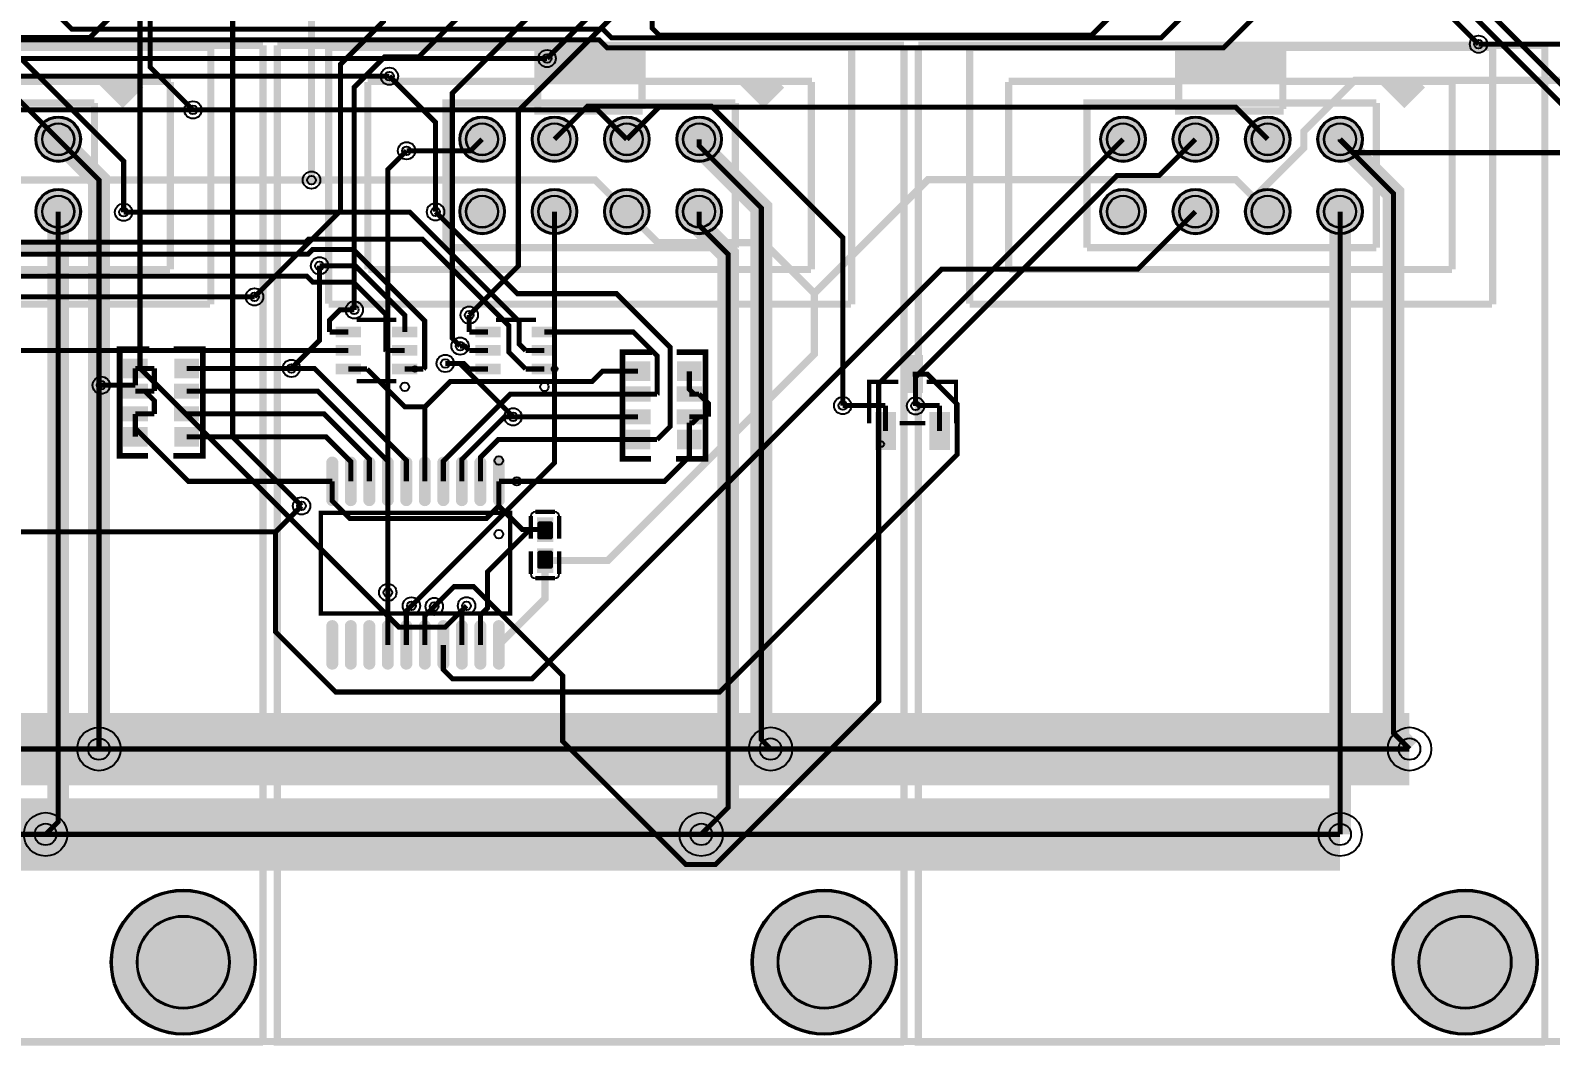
# Model space of a CAD drawing. Header units: millimetres. Extents: x 0 to 210, y -1 to 136.
# Drawn here: x 81.3 to 134.7, y -0.5 to 35.1 of the extents above; entities that cross this region are included whole.
import ezdxf

# ---------------------------------------------------------------- set-up
doc = ezdxf.new("R2010")
doc.units = ezdxf.units.MM
for name, color, linetype, true_color in [('BoardOutLine', 7, 'Continuous', 0xff00ff), ('BottomLayer', 7, 'Continuous', 0x0000ff), ('BottomSolderMaskLayer', 7, 'Continuous', 0xaa00ff), ('Document', 7, 'Continuous', 0xffffff), ('Hole', 7, 'Continuous', 0x222222), ('Multi-Layer', 7, 'Continuous', 0xc0c0c0), ('TopLayer', 7, 'Continuous', 0xff0000), ('TopPasteMaskLayer', 7, 'Continuous', 0x808080), ('TopSilkLayer', 7, 'Continuous', 0xffcc00), ('TopSolderMaskLayer', 7, 'Continuous', 0x800080)]:
    doc.layers.add(name, color=color, linetype=linetype, true_color=true_color)

msp = doc.modelspace()

# ---------------------------------------------------------------- hatches: boundary and pattern name
at = {"layer": 'BottomSolderMaskLayer'}
for points in [[(81.534, 31.307, 1), (83.109, 31.307, 1)], [(96.418, 31.307, 1), (97.993, 31.307, 1)], [(98.958, 31.307, 1), (100.533, 31.307, 1)], [(101.498, 31.307, 1), (103.073, 31.307, 1)], [(104.038, 31.307, 1), (105.613, 31.307, 1)], [(118.923, 31.307, 1), (120.497, 31.307, 1)], [(121.463, 31.307, 1), (123.037, 31.307, 1)], [(124.003, 31.307, 1), (125.577, 31.307, 1)], [(126.543, 31.307, 1), (128.117, 31.307, 1)], [(81.534, 28.767, 1), (83.109, 28.767, 1)], [(96.418, 28.767, 1), (97.993, 28.767, 1)], [(98.958, 28.767, 1), (100.533, 28.767, 1)], [(101.498, 28.767, 1), (103.073, 28.767, 1)], [(104.038, 28.767, 1), (105.613, 28.767, 1)], [(118.923, 28.767, 1), (120.497, 28.767, 1)], [(121.463, 28.767, 1), (123.037, 28.767, 1)], [(124.003, 28.767, 1), (125.577, 28.767, 1)], [(126.543, 28.767, 1), (128.117, 28.767, 1)], [(84.163, 2.407, 1), (89.264, 2.407, 1)], [(106.667, 2.407, 1), (111.769, 2.407, 1)], [(129.171, 2.407, 1), (134.273, 2.407, 1)]]:
    msp.add_hatch(color=256, dxfattribs=at).paths.add_polyline_path(points)
at = {"layer": 'Document'}
for points in [[(102.816, 33.237), (102.816, 34.437), (99.216, 34.437), (99.216, 33.237)], [(125.32, 33.237), (125.32, 34.437), (121.72, 34.437), (121.72, 33.237)], [(85.318, 33.339), (83.972, 33.339), (84.633, 32.679)], [(107.823, 33.339), (106.477, 33.339), (107.137, 32.679)], [(130.327, 33.339), (128.981, 33.339), (129.641, 32.679)]]:
    msp.add_hatch(color=256, dxfattribs=at).paths.add_polyline_path(points)
at = {"layer": 'Multi-Layer'}
for points in [[(81.559, 31.307, 1), (83.083, 31.307, 1)], [(96.444, 31.307, 1), (97.968, 31.307, 1)], [(98.984, 31.307, 1), (100.508, 31.307, 1)], [(101.524, 31.307, 1), (103.048, 31.307, 1)], [(104.064, 31.307, 1), (105.588, 31.307, 1)], [(118.948, 31.307, 1), (120.472, 31.307, 1)], [(121.488, 31.307, 1), (123.012, 31.307, 1)], [(124.028, 31.307, 1), (125.552, 31.307, 1)], [(126.568, 31.307, 1), (128.092, 31.307, 1)], [(81.559, 28.767, 1), (83.083, 28.767, 1)], [(96.444, 28.767, 1), (97.968, 28.767, 1)], [(98.984, 28.767, 1), (100.508, 28.767, 1)], [(101.524, 28.767, 1), (103.048, 28.767, 1)], [(104.064, 28.767, 1), (105.588, 28.767, 1)], [(118.948, 28.767, 1), (120.472, 28.767, 1)], [(121.488, 28.767, 1), (123.012, 28.767, 1)], [(124.028, 28.767, 1), (125.552, 28.767, 1)], [(126.568, 28.767, 1), (128.092, 28.767, 1)]]:
    msp.add_hatch(color=256, dxfattribs=at).paths.add_polyline_path(points)
at = {"layer": 'TopLayer'}
for points in [[(92.117, 24.365), (92.117, 24.715), (92.897, 24.715), (92.897, 24.365)], [(94.097, 24.365), (94.097, 24.715), (94.877, 24.715), (94.877, 24.365)], [(97.019, 24.365), (97.019, 24.715), (97.799, 24.715), (97.799, 24.365)], [(98.999, 24.365), (98.999, 24.715), (99.779, 24.715), (99.779, 24.365)], [(92.117, 23.715), (92.117, 24.065), (92.897, 24.065), (92.897, 23.715)], [(94.097, 23.715), (94.097, 24.065), (94.877, 24.065), (94.877, 23.715)], [(97.019, 23.715), (97.019, 24.065), (97.799, 24.065), (97.799, 23.715)], [(98.999, 23.715), (98.999, 24.065), (99.779, 24.065), (99.779, 23.715)], [(85.428, 23.586), (85.428, 22.936), (84.628, 22.936), (84.628, 23.586)], [(87.228, 23.586), (87.228, 22.936), (86.428, 22.936), (86.428, 23.586)], [(112.669, 23.686), (112.669, 22.436), (111.969, 22.436), (111.969, 23.686)], [(92.117, 23.065), (92.117, 23.415), (92.897, 23.415), (92.897, 23.065)], [(94.097, 23.065), (94.097, 23.415), (94.877, 23.415), (94.877, 23.065)], [(97.019, 23.065), (97.019, 23.415), (97.799, 23.415), (97.799, 23.065)], [(98.999, 23.065), (98.999, 23.415), (99.779, 23.415), (99.779, 23.065)], [(103.081, 23.485), (103.081, 22.835), (102.281, 22.835), (102.281, 23.485)], [(104.881, 23.485), (104.881, 22.835), (104.081, 22.835), (104.081, 23.485)], [(85.428, 22.712), (85.428, 22.211), (84.628, 22.211), (84.628, 22.712)], [(87.228, 22.712), (87.228, 22.211), (86.428, 22.211), (86.428, 22.712)], [(103.081, 22.61), (103.081, 22.11), (102.281, 22.11), (102.281, 22.61)], [(104.881, 22.61), (104.881, 22.11), (104.081, 22.11), (104.081, 22.61)], [(85.428, 21.911), (85.428, 21.411), (84.628, 21.411), (84.628, 21.911)], [(87.228, 21.911), (87.228, 21.411), (86.428, 21.411), (86.428, 21.911)], [(103.081, 21.81), (103.081, 21.31), (102.281, 21.31), (102.281, 21.81)], [(104.881, 21.81), (104.881, 21.31), (104.081, 21.31), (104.081, 21.81)], [(111.719, 21.686), (111.719, 20.436), (111.019, 20.436), (111.019, 21.686)], [(113.619, 21.686), (113.619, 20.436), (112.919, 20.436), (112.919, 21.686)], [(85.428, 21.187), (85.428, 20.537), (84.628, 20.537), (84.628, 21.187)], [(87.228, 21.187), (87.228, 20.537), (86.428, 20.537), (86.428, 21.187)], [(103.081, 21.085), (103.081, 20.435), (102.281, 20.435), (102.281, 21.085)], [(104.881, 21.085), (104.881, 20.435), (104.081, 20.435), (104.081, 21.085)], [(92.126, 18.605, -0.785398), (91.762, 18.605), (91.762, 19.983, -0.785398), (92.126, 19.983)], [(92.776, 18.605, -0.785398), (92.412, 18.605), (92.412, 19.983, -0.785398), (92.776, 19.983)], [(93.426, 18.605, -0.785398), (93.062, 18.605), (93.062, 19.983, -0.785398), (93.426, 19.983)], [(94.076, 18.605, -0.785398), (93.712, 18.605), (93.712, 19.983, -0.785398), (94.076, 19.983)], [(94.726, 18.605, -0.785398), (94.362, 18.605), (94.362, 19.983, -0.785398), (94.726, 19.983)], [(95.376, 18.605, -0.785398), (95.012, 18.605), (95.012, 19.983, -0.785398), (95.376, 19.983)], [(96.026, 18.605, -0.785398), (95.662, 18.605), (95.662, 19.983, -0.785398), (96.026, 19.983)], [(96.676, 18.605, -0.785398), (96.312, 18.605), (96.312, 19.983, -0.785398), (96.676, 19.983)], [(97.326, 18.605, -0.785398), (96.962, 18.605), (96.962, 19.983, -0.785398), (97.326, 19.983)], [(97.976, 18.605, -0.785398), (97.612, 18.605), (97.612, 19.983, -0.785398), (97.976, 19.983)], [(99.685, 17.208), (99.145, 17.208), (99.145, 17.998), (99.685, 17.998)], [(99.685, 16.908), (99.145, 16.908), (99.145, 16.118), (99.685, 16.118)], [(92.126, 12.863, -0.785398), (91.762, 12.863), (91.762, 14.241, -0.785398), (92.126, 14.241)], [(92.776, 12.863, -0.785398), (92.412, 12.863), (92.412, 14.241, -0.785398), (92.776, 14.241)], [(93.426, 12.863, -0.785398), (93.062, 12.863), (93.062, 14.241, -0.785398), (93.426, 14.241)], [(94.076, 12.863, -0.785398), (93.712, 12.863), (93.712, 14.241, -0.785398), (94.076, 14.241)], [(94.726, 12.863, -0.785398), (94.362, 12.863), (94.362, 14.241, -0.785398), (94.726, 14.241)], [(95.376, 12.863, -0.785398), (95.012, 12.863), (95.012, 14.241, -0.785398), (95.376, 14.241)], [(96.026, 12.863, -0.785398), (95.662, 12.863), (95.662, 14.241, -0.785398), (96.026, 14.241)], [(96.676, 12.863, -0.785398), (96.312, 12.863), (96.312, 14.241, -0.785398), (96.676, 14.241)], [(97.326, 12.863, -0.785398), (96.962, 12.863), (96.962, 14.241, -0.785398), (97.326, 14.241)], [(97.976, 12.863, -0.785398), (97.612, 12.863), (97.612, 14.241, -0.785398), (97.976, 14.241)]]:
    msp.add_hatch(color=256, dxfattribs=at).paths.add_polyline_path(points)
at = {"layer": 'TopPasteMaskLayer'}
for points in [[(92.117, 24.365), (92.117, 24.715), (92.897, 24.715), (92.897, 24.365)], [(94.097, 24.365), (94.097, 24.715), (94.877, 24.715), (94.877, 24.365)], [(97.019, 24.365), (97.019, 24.715), (97.799, 24.715), (97.799, 24.365)], [(98.999, 24.365), (98.999, 24.715), (99.779, 24.715), (99.779, 24.365)], [(92.117, 23.715), (92.117, 24.065), (92.897, 24.065), (92.897, 23.715)], [(94.097, 23.715), (94.097, 24.065), (94.877, 24.065), (94.877, 23.715)], [(97.019, 23.715), (97.019, 24.065), (97.799, 24.065), (97.799, 23.715)], [(98.999, 23.715), (98.999, 24.065), (99.779, 24.065), (99.779, 23.715)], [(85.428, 23.586), (85.428, 22.936), (84.628, 22.936), (84.628, 23.586)], [(87.228, 23.586), (87.228, 22.936), (86.428, 22.936), (86.428, 23.586)], [(112.669, 23.686), (112.669, 22.436), (111.969, 22.436), (111.969, 23.686)], [(92.117, 23.065), (92.117, 23.415), (92.897, 23.415), (92.897, 23.065)], [(94.097, 23.065), (94.097, 23.415), (94.877, 23.415), (94.877, 23.065)], [(97.019, 23.065), (97.019, 23.415), (97.799, 23.415), (97.799, 23.065)], [(98.999, 23.065), (98.999, 23.415), (99.779, 23.415), (99.779, 23.065)], [(103.081, 23.485), (103.081, 22.835), (102.281, 22.835), (102.281, 23.485)], [(104.881, 23.485), (104.881, 22.835), (104.081, 22.835), (104.081, 23.485)], [(85.428, 22.712), (85.428, 22.211), (84.628, 22.211), (84.628, 22.712)], [(87.228, 22.712), (87.228, 22.211), (86.428, 22.211), (86.428, 22.712)], [(103.081, 22.61), (103.081, 22.11), (102.281, 22.11), (102.281, 22.61)], [(104.881, 22.61), (104.881, 22.11), (104.081, 22.11), (104.081, 22.61)], [(85.428, 21.911), (85.428, 21.411), (84.628, 21.411), (84.628, 21.911)], [(87.228, 21.911), (87.228, 21.411), (86.428, 21.411), (86.428, 21.911)], [(103.081, 21.81), (103.081, 21.31), (102.281, 21.31), (102.281, 21.81)], [(104.881, 21.81), (104.881, 21.31), (104.081, 21.31), (104.081, 21.81)], [(111.719, 21.686), (111.719, 20.436), (111.019, 20.436), (111.019, 21.686)], [(113.619, 21.686), (113.619, 20.436), (112.919, 20.436), (112.919, 21.686)], [(85.428, 21.187), (85.428, 20.537), (84.628, 20.537), (84.628, 21.187)], [(87.228, 21.187), (87.228, 20.537), (86.428, 20.537), (86.428, 21.187)], [(103.081, 21.085), (103.081, 20.435), (102.281, 20.435), (102.281, 21.085)], [(104.881, 21.085), (104.881, 20.435), (104.081, 20.435), (104.081, 21.085)], [(92.126, 18.605, -0.785398), (91.762, 18.605), (91.762, 19.983, -0.785398), (92.126, 19.983)], [(92.776, 18.605, -0.785398), (92.412, 18.605), (92.412, 19.983, -0.785398), (92.776, 19.983)], [(93.426, 18.605, -0.785398), (93.062, 18.605), (93.062, 19.983, -0.785398), (93.426, 19.983)], [(94.076, 18.605, -0.785398), (93.712, 18.605), (93.712, 19.983, -0.785398), (94.076, 19.983)], [(94.726, 18.605, -0.785398), (94.362, 18.605), (94.362, 19.983, -0.785398), (94.726, 19.983)], [(95.376, 18.605, -0.785398), (95.012, 18.605), (95.012, 19.983, -0.785398), (95.376, 19.983)], [(96.026, 18.605, -0.785398), (95.662, 18.605), (95.662, 19.983, -0.785398), (96.026, 19.983)], [(96.676, 18.605, -0.785398), (96.312, 18.605), (96.312, 19.983, -0.785398), (96.676, 19.983)], [(97.326, 18.605, -0.785398), (96.962, 18.605), (96.962, 19.983, -0.785398), (97.326, 19.983)], [(97.976, 18.605, -0.785398), (97.612, 18.605), (97.612, 19.983, -0.785398), (97.976, 19.983)], [(99.19, 17.888), (99.64, 17.888), (99.69, 17.838), (99.69, 17.308), (99.64, 17.258), (99.19, 17.258), (99.14, 17.308), (99.14, 17.838)], [(99.19, 16.858), (99.64, 16.858), (99.69, 16.808), (99.69, 16.278), (99.64, 16.228), (99.19, 16.228), (99.14, 16.278), (99.14, 16.808)], [(92.126, 12.863, -0.785398), (91.762, 12.863), (91.762, 14.241, -0.785398), (92.126, 14.241)], [(92.776, 12.863, -0.785398), (92.412, 12.863), (92.412, 14.241, -0.785398), (92.776, 14.241)], [(93.426, 12.863, -0.785398), (93.062, 12.863), (93.062, 14.241, -0.785398), (93.426, 14.241)], [(94.076, 12.863, -0.785398), (93.712, 12.863), (93.712, 14.241, -0.785398), (94.076, 14.241)], [(94.726, 12.863, -0.785398), (94.362, 12.863), (94.362, 14.241, -0.785398), (94.726, 14.241)], [(95.376, 12.863, -0.785398), (95.012, 12.863), (95.012, 14.241, -0.785398), (95.376, 14.241)], [(96.026, 12.863, -0.785398), (95.662, 12.863), (95.662, 14.241, -0.785398), (96.026, 14.241)], [(96.676, 12.863, -0.785398), (96.312, 12.863), (96.312, 14.241, -0.785398), (96.676, 14.241)], [(97.326, 12.863, -0.785398), (96.962, 12.863), (96.962, 14.241, -0.785398), (97.326, 14.241)], [(97.976, 12.863, -0.785398), (97.612, 12.863), (97.612, 14.241, -0.785398), (97.976, 14.241)]]:
    msp.add_hatch(color=256, dxfattribs=at).paths.add_polyline_path(points)
at = {"layer": 'TopSolderMaskLayer'}
for points in [[(81.534, 31.307, 1), (83.109, 31.307, 1)], [(96.418, 31.307, 1), (97.993, 31.307, 1)], [(98.958, 31.307, 1), (100.533, 31.307, 1)], [(101.498, 31.307, 1), (103.073, 31.307, 1)], [(104.038, 31.307, 1), (105.613, 31.307, 1)], [(118.923, 31.307, 1), (120.497, 31.307, 1)], [(121.463, 31.307, 1), (123.037, 31.307, 1)], [(124.003, 31.307, 1), (125.577, 31.307, 1)], [(126.543, 31.307, 1), (128.117, 31.307, 1)], [(81.534, 28.767, 1), (83.109, 28.767, 1)], [(96.418, 28.767, 1), (97.993, 28.767, 1)], [(98.958, 28.767, 1), (100.533, 28.767, 1)], [(101.498, 28.767, 1), (103.073, 28.767, 1)], [(104.038, 28.767, 1), (105.613, 28.767, 1)], [(118.923, 28.767, 1), (120.497, 28.767, 1)], [(121.463, 28.767, 1), (123.037, 28.767, 1)], [(124.003, 28.767, 1), (125.577, 28.767, 1)], [(126.543, 28.767, 1), (128.117, 28.767, 1)], [(92.061, 24.354), (92.061, 24.727), (92.954, 24.727), (92.954, 24.354)], [(94.041, 24.354), (94.041, 24.727), (94.934, 24.727), (94.934, 24.354)], [(96.963, 24.354), (96.963, 24.727), (97.856, 24.727), (97.856, 24.354)], [(98.943, 24.354), (98.943, 24.727), (99.836, 24.727), (99.836, 24.354)], [(92.061, 23.704), (92.061, 24.077), (92.954, 24.077), (92.954, 23.704)], [(94.041, 23.704), (94.041, 24.077), (94.934, 24.077), (94.934, 23.704)], [(96.963, 23.704), (96.963, 24.077), (97.856, 24.077), (97.856, 23.704)], [(98.943, 23.704), (98.943, 24.077), (99.836, 24.077), (99.836, 23.704)], [(85.459, 23.607), (85.459, 22.916), (84.597, 22.916), (84.597, 23.607)], [(87.259, 23.607), (87.259, 22.916), (86.397, 22.916), (86.397, 23.607)], [(103.112, 23.505), (103.112, 22.814), (102.25, 22.814), (102.25, 23.505)], [(104.912, 23.505), (104.912, 22.814), (104.05, 22.814), (104.05, 23.505)], [(112.683, 23.732), (112.683, 22.391), (111.954, 22.391), (111.954, 23.732)], [(92.061, 23.054), (92.061, 23.427), (92.954, 23.427), (92.954, 23.054)], [(94.041, 23.054), (94.041, 23.427), (94.934, 23.427), (94.934, 23.054)], [(96.963, 23.054), (96.963, 23.427), (97.856, 23.427), (97.856, 23.054)], [(98.943, 23.054), (98.943, 23.427), (99.836, 23.427), (99.836, 23.054)], [(85.469, 22.727), (85.469, 22.196), (84.587, 22.196), (84.587, 22.727)], [(87.269, 22.727), (87.269, 22.196), (86.387, 22.196), (86.387, 22.727)], [(103.122, 22.626), (103.122, 22.094), (102.24, 22.094), (102.24, 22.626)], [(104.922, 22.626), (104.922, 22.094), (104.04, 22.094), (104.04, 22.626)], [(85.469, 21.927), (85.469, 21.396), (84.587, 21.396), (84.587, 21.927)], [(87.269, 21.927), (87.269, 21.396), (86.387, 21.396), (86.387, 21.927)], [(103.122, 21.826), (103.122, 21.294), (102.24, 21.294), (102.24, 21.826)], [(104.922, 21.826), (104.922, 21.294), (104.04, 21.294), (104.04, 21.826)], [(111.733, 21.732), (111.733, 20.391), (111.004, 20.391), (111.004, 21.732)], [(113.633, 21.732), (113.633, 20.391), (112.904, 20.391), (112.904, 21.732)], [(85.459, 21.207), (85.459, 20.516), (84.597, 20.516), (84.597, 21.207)], [(87.259, 21.207), (87.259, 20.516), (86.397, 20.516), (86.397, 21.207)], [(103.112, 21.106), (103.112, 20.414), (102.25, 20.414), (102.25, 21.106)], [(104.912, 21.106), (104.912, 20.414), (104.05, 20.414), (104.05, 21.106)], [(92.151, 18.585, -0.785398), (91.736, 18.585), (91.736, 20.003, -0.785398), (92.151, 20.003)], [(92.801, 18.585, -0.785398), (92.386, 18.585), (92.386, 20.003, -0.785398), (92.801, 20.003)], [(93.451, 18.585, -0.785398), (93.036, 18.585), (93.036, 20.003, -0.785398), (93.451, 20.003)], [(94.101, 18.585, -0.785398), (93.686, 18.585), (93.686, 20.003, -0.785398), (94.101, 20.003)], [(94.751, 18.585, -0.785398), (94.336, 18.585), (94.336, 20.003, -0.785398), (94.751, 20.003)], [(95.401, 18.585, -0.785398), (94.986, 18.585), (94.986, 20.003, -0.785398), (95.401, 20.003)], [(96.051, 18.585, -0.785398), (95.636, 18.585), (95.636, 20.003, -0.785398), (96.051, 20.003)], [(96.701, 18.585, -0.785398), (96.286, 18.585), (96.286, 20.003, -0.785398), (96.701, 20.003)], [(97.351, 18.585, -0.785398), (96.936, 18.585), (96.936, 20.003, -0.785398), (97.351, 20.003)], [(98.001, 18.585, -0.785398), (97.586, 18.585), (97.586, 20.003, -0.785398), (98.001, 20.003)], [(99.703, 17.17), (99.128, 17.17), (99.128, 18.035), (99.703, 18.035)], [(99.703, 16.945), (99.128, 16.945), (99.128, 16.08), (99.703, 16.08)], [(92.151, 12.843, -0.785398), (91.736, 12.843), (91.736, 14.261, -0.785398), (92.151, 14.261)], [(92.801, 12.843, -0.785398), (92.386, 12.843), (92.386, 14.261, -0.785398), (92.801, 14.261)], [(93.451, 12.843, -0.785398), (93.036, 12.843), (93.036, 14.261, -0.785398), (93.451, 14.261)], [(94.101, 12.843, -0.785398), (93.686, 12.843), (93.686, 14.261, -0.785398), (94.101, 14.261)], [(94.751, 12.843, -0.785398), (94.336, 12.843), (94.336, 14.261, -0.785398), (94.751, 14.261)], [(95.401, 12.843, -0.785398), (94.986, 12.843), (94.986, 14.261, -0.785398), (95.401, 14.261)], [(96.051, 12.843, -0.785398), (95.636, 12.843), (95.636, 14.261, -0.785398), (96.051, 14.261)], [(96.701, 12.843, -0.785398), (96.286, 12.843), (96.286, 14.261, -0.785398), (96.701, 14.261)], [(97.351, 12.843, -0.785398), (96.936, 12.843), (96.936, 14.261, -0.785398), (97.351, 14.261)], [(98.001, 12.843, -0.785398), (97.586, 12.843), (97.586, 14.261, -0.785398), (98.001, 14.261)], [(84.163, 2.407, 1), (89.264, 2.407, 1)], [(106.667, 2.407, 1), (111.769, 2.407, 1)], [(129.171, 2.407, 1), (134.273, 2.407, 1)]]:
    msp.add_hatch(color=256, dxfattribs=at).paths.add_polyline_path(points)

# ---------------------------------------------------------------- linework, layer by layer
at = {"layer": 'BoardOutLine', "const_width": 0.254}
msp.add_lwpolyline([(-0.086, 135.625), (209.914, 135.625), (209.914, -0.375), (-0.086, -0.375), (-0.086, 135.625)], close=True, dxfattribs=at)
at = {"layer": 'BottomLayer'}
for points, const_width in [([(96.658, 14.924), (95.904, 14.17), (94.293, 14.17), (85.192, 23.27), (85.192, 105.9), (91.519, 112.226)], 0.178), ([(87.053, 32.338), (85.55, 33.841), (85.55, 87.408), (99.863, 101.721), (102.369, 101.721)], 0.178), ([(102.21, 69.952), (103.48, 68.682), (103.48, 66.726), (104.572, 65.633), (105.809, 65.633), (108.916, 62.527), (108.916, 57.923), (132.193, 34.646)], 0.178), ([(138.227, 27.026), (137.035, 28.218), (137.035, 30.615), (116.014, 51.636), (116.014, 61.073), (116.402, 61.461), (116.402, 62.516), (115.342, 63.575), (114.232, 63.575), (111.1, 66.707), (111.1, 68.682), (109.83, 69.952)], 0.178), ([(86.97, 67.412), (86.97, 56.069), (88.446, 54.593), (88.446, 20.851), (90.865, 18.432)], 0.178), ([(97.486, 62.103), (97.486, 42.332), (93.74, 38.587), (93.74, 35.444), (92.23, 33.934), (92.23, 28.79), (89.213, 25.772)], 0.178), ([(91.214, 29.874), (91.214, 42.125), (91.279, 42.19), (91.279, 42.716), (91.214, 42.781), (91.214, 60.911), (92.406, 62.103)], 0.254), ([(100.026, 62.103), (100.026, 39.715), (101.102, 38.639), (101.102, 35.76), (99.486, 34.144)], 0.178), ([(118.375, 59.748), (118.375, 49.955), (138.227, 30.102), (138.227, 29.566)], 0.178), ([(98.774, 47.241), (98.774, 35.538), (96.159, 32.923), (96.159, 24.318), (96.432, 24.046)], 0.178), ([(84.618, 28.743), (84.618, 30.54), (81.015, 34.144), (79.683, 34.144), (78.9, 34.926), (78.9, 43.746), (77.358, 45.288)], 0.178), ([(72.695, 40.197), (72.695, 39.564), (71.472, 38.341), (71.472, 37.103), (75.396, 33.179), (80.449, 33.179), (82.321, 31.307)], 0.178), ([(120.346, 36.703), (118.599, 34.956), (103.427, 34.956), (103.176, 35.208), (103.176, 35.711), (103.709, 36.244), (103.709, 37.198), (101.369, 39.538), (101.013, 39.538)], 0.178), ([(97.486, 36.703), (94.978, 34.196), (93.775, 34.196), (92.716, 33.137), (92.716, 25.317)], 0.178), ([(102.566, 36.703), (102.566, 36.394), (98.476, 32.304), (98.476, 26.857), (96.752, 25.133)], 0.178), ([(79.912, 34.876), (83.434, 34.876), (84.327, 35.769)], 0.178), ([(93.948, 33.521), (95.569, 31.9), (95.569, 28.759)], 0.178), ([(99.746, 31.307), (100.912, 32.474), (105.251, 32.474), (109.869, 27.856), (109.869, 21.954)], 0.178), ([(83.752, 9.895), (83.752, 29.876), (82.321, 31.307)], 0.762), ([(107.336, 9.895), (107.01, 10.221), (107.01, 28.894), (104.826, 31.078), (104.826, 31.307)], 0.762), ([(129.768, 9.895), (129.21, 10.454), (129.21, 29.402), (127.33, 31.282), (127.33, 31.307)], 0.762), ([(83.752, 22.59), (83.752, 29.876), (82.321, 31.307)], 0.178), ([(94.553, 30.905), (93.894, 30.246), (93.894, 15.393)], 0.178), ([(119.71, 31.307), (111.13, 22.727), (111.13, 11.567), (105.404, 5.841), (104.358, 5.841), (100.033, 10.166), (100.033, 12.473), (96.91, 15.596), (96.219, 15.596), (95.524, 14.9)], 0.178), ([(107.336, 9.895), (107.01, 10.221), (107.01, 28.894), (104.826, 31.079), (104.826, 31.307)], 0.178), ([(122.25, 31.307), (120.98, 30.037), (119.5, 30.037), (112.427, 22.964), (112.427, 21.945)], 0.178), ([(129.768, 9.895), (129.21, 10.453), (129.21, 29.402), (127.33, 31.282), (127.33, 31.307)], 0.178), ([(81.879, 6.898), (82.321, 7.34), (82.321, 28.767)], 0.762), ([(81.879, 6.898), (82.321, 7.34), (82.321, 28.767)], 0.178), ([(99.746, 28.767), (99.746, 19.946), (94.722, 14.922)], 0.178), ([(104.899, 6.898), (105.842, 7.84), (105.842, 27.268), (104.826, 28.284), (104.826, 28.767)], 0.762), ([(104.899, 6.898), (105.842, 7.84), (105.842, 27.269), (104.826, 28.285), (104.826, 28.767)], 0.178), ([(127.33, 6.898), (127.33, 28.767)], 0.762), ([(127.33, 6.898), (127.33, 28.767)], 0.178), ([(91.497, 26.865), (91.497, 24.249), (90.509, 23.261)], 0.178), ([(95.913, 23.435), (96.419, 23.435), (98.294, 21.56)], 0.178), ([(83.752, 22.59), (83.831, 22.669)], 0.178), ([(83.752, 9.895), (83.752, 22.59)], 0.178)]:
    msp.add_lwpolyline(points, dxfattribs=dict(at, const_width=const_width))
at = {"layer": 'BottomSolderMaskLayer'}
for centre, radius in [((82.321, 31.307), 0.787), ((97.206, 31.307), 0.787), ((99.746, 31.307), 0.787), ((102.286, 31.307), 0.787), ((104.826, 31.307), 0.787), ((119.71, 31.307), 0.787), ((122.25, 31.307), 0.787), ((124.79, 31.307), 0.787), ((127.33, 31.307), 0.787), ((82.321, 31.307), 0.568), ((97.206, 31.307), 0.568), ((99.746, 31.307), 0.568), ((102.286, 31.307), 0.568), ((104.826, 31.307), 0.568), ((119.71, 31.307), 0.568), ((122.25, 31.307), 0.568), ((124.79, 31.307), 0.568), ((127.33, 31.307), 0.568), ((82.321, 28.767), 0.787), ((97.206, 28.767), 0.787), ((99.746, 28.767), 0.787), ((102.286, 28.767), 0.787), ((104.826, 28.767), 0.787), ((119.71, 28.767), 0.787), ((122.25, 28.767), 0.787), ((124.79, 28.767), 0.787), ((127.33, 28.767), 0.787), ((82.321, 28.767), 0.568), ((97.206, 28.767), 0.568), ((99.746, 28.767), 0.568), ((102.286, 28.767), 0.568), ((104.826, 28.767), 0.568), ((119.71, 28.767), 0.568), ((122.25, 28.767), 0.568), ((124.79, 28.767), 0.568), ((127.33, 28.767), 0.568), ((86.713, 2.407), 2.551), ((109.218, 2.407), 2.551), ((131.722, 2.407), 2.551), ((86.712, 2.407), 1.633), ((109.217, 2.407), 1.633), ((131.721, 2.407), 1.633)]:
    msp.add_circle(centre, radius, dxfattribs=at)
at = {"layer": 'Document'}
for centre, radius in [((94.847, 23.24), 0.1), ((99.749, 23.24), 0.1), ((111.219, 20.601), 0.1), ((97.794, 20.023), 0.15)]:
    msp.add_circle(centre, radius, dxfattribs=at)
at = {"layer": 'Hole'}
for centre, radius in [((132.193, 34.646), 0.153), ((99.486, 34.143), 0.153), ((93.948, 33.521), 0.153), ((87.053, 32.338), 0.153), ((94.553, 30.905), 0.153), ((91.214, 29.873), 0.153), ((84.618, 28.743), 0.153), ((95.569, 28.759), 0.153), ((91.497, 26.865), 0.153), ((89.213, 25.772), 0.153), ((92.716, 25.316), 0.153), ((96.752, 25.133), 0.153), ((96.432, 24.045), 0.153), ((95.913, 23.435), 0.153), ((90.509, 23.261), 0.153), ((83.831, 22.669), 0.153), ((109.869, 21.954), 0.153), ((112.427, 21.945), 0.153), ((98.294, 21.56), 0.153), ((90.865, 18.432), 0.153), ((93.894, 15.393), 0.153), ((94.722, 14.922), 0.153), ((95.524, 14.9), 0.153), ((96.658, 14.924), 0.153), ((83.752, 9.895), 0.381), ((107.336, 9.895), 0.381), ((129.768, 9.895), 0.381), ((81.879, 6.898), 0.381), ((104.899, 6.898), 0.381), ((127.33, 6.898), 0.381)]:
    msp.add_circle(centre, radius, dxfattribs=at)
at = {"layer": 'Multi-Layer'}
for centre, radius in [((132.193, 34.646), 0.305), ((99.486, 34.143), 0.305), ((93.948, 33.521), 0.305), ((87.053, 32.338), 0.305), ((82.321, 31.307), 0.762), ((97.206, 31.307), 0.762), ((99.746, 31.307), 0.762), ((102.286, 31.307), 0.762), ((104.826, 31.307), 0.762), ((119.71, 31.307), 0.762), ((122.25, 31.307), 0.762), ((124.79, 31.307), 0.762), ((127.33, 31.307), 0.762), ((82.321, 31.307), 0.55), ((97.206, 31.307), 0.55), ((99.746, 31.307), 0.55), ((102.286, 31.307), 0.55), ((104.826, 31.307), 0.55), ((119.71, 31.307), 0.55), ((122.25, 31.307), 0.55), ((124.79, 31.307), 0.55), ((127.33, 31.307), 0.55), ((94.553, 30.905), 0.305), ((91.214, 29.873), 0.305), ((82.321, 28.767), 0.762), ((97.206, 28.767), 0.762), ((99.746, 28.767), 0.762), ((102.286, 28.767), 0.762), ((104.826, 28.767), 0.762), ((119.71, 28.767), 0.762), ((122.25, 28.767), 0.762), ((124.79, 28.767), 0.762), ((127.33, 28.767), 0.762), ((82.321, 28.767), 0.55), ((84.618, 28.743), 0.305), ((95.569, 28.759), 0.305), ((97.206, 28.767), 0.55), ((99.746, 28.767), 0.55), ((102.286, 28.767), 0.55), ((104.826, 28.767), 0.55), ((119.71, 28.767), 0.55), ((122.25, 28.767), 0.55), ((124.79, 28.767), 0.55), ((127.33, 28.767), 0.55), ((91.497, 26.865), 0.305), ((89.213, 25.772), 0.305), ((92.716, 25.316), 0.305), ((96.752, 25.133), 0.305), ((96.432, 24.045), 0.305), ((90.509, 23.261), 0.305), ((95.913, 23.435), 0.305), ((83.831, 22.669), 0.305), ((109.869, 21.954), 0.305), ((112.427, 21.945), 0.305), ((98.294, 21.56), 0.305), ((90.865, 18.432), 0.305), ((93.894, 15.393), 0.305), ((94.722, 14.922), 0.305), ((95.524, 14.9), 0.305), ((96.658, 14.924), 0.305), ((83.752, 9.895), 0.762), ((107.336, 9.895), 0.762), ((129.768, 9.895), 0.762), ((81.879, 6.898), 0.762), ((104.899, 6.898), 0.762), ((127.33, 6.898), 0.762), ((86.713, 2.407), 2.5), ((109.218, 2.407), 2.5), ((131.722, 2.407), 2.5), ((86.712, 2.407), 1.6), ((109.217, 2.407), 1.6), ((131.721, 2.407), 1.6)]:
    msp.add_circle(centre, radius, dxfattribs=at)
at = {"layer": 'TopLayer'}
for points, const_width in [([(7.798, 86.106), (2.743, 78.754), (2.743, 11.216), (7.061, 6.898), (127.33, 6.898)], 2.54), ([(95.145, 23.24), (95.187, 23.283), (95.187, 24.933), (92.681, 27.439), (91.26, 27.439), (91.096, 27.275), (32.25, 27.275), (30.723, 28.801), (30.723, 29.397), (30.035, 30.085), (24.12, 30.085), (12.91, 41.294), (12.91, 43.331), (13.433, 43.854), (13.731, 43.854), (14.067, 44.19), (14.067, 44.665), (13.875, 44.857), (13.875, 45.847)], 0.178), ([(98.732, 23.24), (98.146, 23.826), (98.146, 24.761), (95.111, 27.796), (91.112, 27.796), (91.007, 27.691), (34.157, 27.691), (33.486, 28.363), (33.486, 28.973), (32.182, 30.276), (31.602, 30.276), (30.962, 30.916), (30.962, 31.627), (30.252, 32.338), (22.372, 32.338), (13.281, 41.429), (13.281, 43.195), (13.583, 43.497), (13.879, 43.497), (14.525, 44.142), (14.525, 45.847)], 0.178), ([(125.426, 36.703), (123.238, 34.516), (101.596, 34.516), (101.314, 34.798), (80.801, 34.798), (77.942, 37.657), (77.775, 37.657)], 0.178), ([(80.315, 37.657), (82.799, 35.173), (101.444, 35.173), (101.744, 34.873), (121.055, 34.873), (122.886, 36.703)], 0.178), ([(124.306, 29.252), (126.06, 31.006), (126.06, 31.588), (127.848, 33.376), (139.497, 33.376), (140.767, 34.646)], 0.254), ([(142.91, 34.946), (141.277, 33.313), (140.309, 33.313), (139.396, 32.4), (139.396, 31.59), (138.642, 30.836), (127.801, 30.836), (127.33, 31.307)], 0.178), ([(138.227, 34.646), (132.193, 34.646)], 0.178), ([(51.213, 34.144), (99.486, 34.144)], 0.178), ([(93.948, 33.521), (39.546, 33.521)], 0.178), ([(87.053, 32.338), (79.782, 32.338), (79.781, 32.337)], 0.178), ([(102.286, 31.307), (101.255, 32.338), (87.053, 32.338)], 0.178), ([(124.79, 31.307), (123.666, 32.431), (103.41, 32.431), (102.286, 31.307)], 0.178), ([(94.553, 30.905), (96.804, 30.905), (97.206, 31.307)], 0.178), ([(91.214, 29.874), (80.888, 29.874), (79.781, 28.767)], 0.254), ([(102.286, 28.767), (101.179, 29.874), (91.214, 29.874)], 0.254), ([(108.869, 25.898), (112.856, 29.885), (123.673, 29.885), (124.306, 29.252)], 0.254), ([(124.306, 29.252), (124.79, 28.768), (124.79, 28.767)], 0.254), ([(84.618, 28.743), (94.67, 28.743), (98.504, 24.909), (98.504, 24.118), (98.732, 23.89)], 0.178), ([(103.349, 20.76), (103.804, 21.215), (103.804, 24.003), (101.922, 25.885), (98.443, 25.885), (95.569, 28.759)], 0.178), ([(95.844, 13.552), (95.844, 12.679), (96.161, 12.362), (98.957, 12.362), (113.338, 26.744), (120.226, 26.744), (122.25, 28.767)], 0.178), ([(102.286, 28.767), (103.378, 27.674), (107.093, 27.674), (108.869, 25.898)], 0.254), ([(91.497, 26.865), (92.749, 26.865), (94.487, 25.127), (94.487, 24.54)], 0.178), ([(69.951, 26.504), (91.047, 26.504), (91.26, 26.292), (92.684, 26.292), (93.828, 25.148), (93.828, 23.892), (93.83, 23.89)], 0.178), ([(53.21, 24.54), (54.442, 25.772), (89.213, 25.772)], 0.178), ([(108.869, 25.898), (108.869, 23.766), (101.616, 16.513), (99.415, 16.513)], 0.254), ([(92.716, 25.317), (92.214, 25.317), (91.85, 24.952), (91.85, 24.54)], 0.178), ([(96.752, 25.133), (96.752, 24.54)], 0.178), ([(92.507, 24.54), (91.85, 24.54)], 0.178), ([(97.409, 24.54), (96.752, 24.54)], 0.178), ([(99.39, 24.54), (102.511, 24.54), (103.35, 23.702), (103.35, 22.361), (103.349, 22.36)], 0.178), ([(96.432, 24.046), (96.597, 24.046), (96.752, 23.89)], 0.178), ([(92.507, 23.89), (69.327, 23.89)], 0.178), ([(94.487, 23.89), (93.83, 23.89)], 0.178), ([(95.913, 23.435), (96.558, 23.435), (96.752, 23.24)], 0.178), ([(97.409, 23.89), (96.752, 23.89)], 0.178), ([(99.39, 23.89), (98.732, 23.89)], 0.178), ([(85.028, 23.261), (85.028, 22.669)], 0.178), ([(85.028, 23.261), (85.696, 23.261)], 0.178), ([(85.696, 23.261), (85.696, 22.462)], 0.178), ([(86.828, 23.261), (90.509, 23.261)], 0.178), ([(89.952, 17.519), (89.952, 14.01), (92.066, 11.896), (105.547, 11.896), (113.887, 20.237), (113.887, 22.006), (112.832, 23.062), (112.319, 23.062)], 0.178), ([(90.509, 23.261), (91.314, 23.261), (94.544, 20.032), (94.544, 19.294)], 0.178), ([(92.507, 23.24), (93.165, 23.24)], 0.178), ([(95.194, 21.907), (94.498, 21.907), (93.165, 23.24)], 0.178), ([(94.487, 23.24), (95.145, 23.24)], 0.178), ([(102.681, 23.16), (101.428, 23.16), (101.065, 22.797), (96.083, 22.797), (95.194, 21.907)], 0.178), ([(97.409, 23.24), (96.752, 23.24)], 0.178), ([(99.39, 23.24), (98.732, 23.24)], 0.178), ([(104.648, 22.36), (104.481, 22.527), (104.481, 23.16)], 0.178), ([(83.831, 22.669), (85.028, 22.669)], 0.178), ([(85.028, 22.462), (85.362, 22.462)], 0.178), ([(85.362, 22.462), (85.696, 22.128), (85.696, 21.662)], 0.178), ([(85.362, 22.462), (85.696, 22.462)], 0.178), ([(86.828, 22.462), (91.433, 22.462), (93.894, 20.001), (93.894, 19.294)], 0.178), ([(95.844, 19.294), (95.844, 20.003), (98.201, 22.36), (102.681, 22.36)], 0.178), ([(102.681, 22.36), (103.349, 22.36)], 0.178), ([(104.481, 22.36), (104.648, 22.36)], 0.178), ([(104.648, 22.36), (104.815, 22.36)], 0.178), ([(104.815, 22.36), (105.148, 22.026), (105.148, 21.56)], 0.178), ([(95.194, 21.907), (95.194, 19.294)], 0.178), ([(111.369, 21.954), (109.869, 21.954)], 0.178), ([(111.369, 21.062), (111.369, 21.954)], 0.178), ([(113.269, 21.954), (112.436, 21.954), (112.427, 21.945)], 0.178), ([(113.269, 21.062), (113.269, 21.954)], 0.178), ([(85.028, 21.662), (85.696, 21.662)], 0.178), ([(85.028, 21.158), (85.028, 21.662)], 0.178), ([(86.828, 21.662), (91.655, 21.662), (93.244, 20.073), (93.244, 19.294)], 0.178), ([(96.494, 19.294), (96.494, 20.062), (97.992, 21.56), (98.294, 21.56)], 0.178), ([(98.294, 21.56), (102.681, 21.56)], 0.178), ([(104.815, 21.56), (104.607, 21.353), (104.481, 21.353)], 0.178), ([(104.481, 21.56), (104.815, 21.56)], 0.178), ([(104.481, 20.76), (104.481, 21.353)], 0.178), ([(104.815, 21.56), (105.148, 21.56)], 0.178), ([(91.944, 19.294), (86.892, 19.294), (85.028, 21.158)], 0.178), ([(85.028, 20.862), (85.028, 21.158)], 0.178), ([(86.828, 20.862), (91.721, 20.862), (92.594, 19.989), (92.594, 19.294)], 0.178), ([(102.014, 20.76), (97.771, 20.76), (97.144, 20.133), (97.144, 19.294)], 0.178), ([(102.347, 20.76), (102.014, 20.76)], 0.178), ([(102.347, 20.76), (102.681, 20.76)], 0.178), ([(102.681, 20.76), (103.349, 20.76)], 0.178), ([(104.481, 20.76), (104.481, 20.168)], 0.178), ([(104.481, 20.168), (103.607, 19.294), (97.794, 19.294)], 0.178), ([(97.794, 18.428), (97.359, 17.993), (92.555, 17.993), (91.944, 18.604), (91.944, 19.294)], 0.178), ([(97.794, 19.294), (97.794, 18.428)], 0.178), ([(89.952, 17.519), (90.865, 18.432)], 0.178), ([(97.794, 18.428), (98.619, 17.603), (98.878, 17.603)], 0.178), ([(97.144, 13.552), (97.144, 14.599), (97.396, 14.851), (97.396, 16.121), (98.878, 17.603)], 0.178), ([(99.415, 17.603), (98.878, 17.603)], 0.178), ([(65.547, 17.519), (89.952, 17.519)], 0.178), ([(97.794, 13.552), (99.415, 15.173), (99.415, 16.513)], 0.254), ([(93.894, 13.552), (93.894, 15.393)], 0.178), ([(94.544, 13.552), (94.544, 14.744), (94.722, 14.922)], 0.178), ([(95.194, 13.552), (95.194, 14.57), (95.524, 14.9)], 0.178), ([(96.658, 14.924), (96.494, 14.76), (96.494, 13.552)], 0.178), ([(8.686, 11.241), (10.033, 9.895), (129.768, 9.895)], 2.54), ([(61.407, 9.895), (83.752, 9.895)], 0.178), ([(83.752, 9.895), (107.336, 9.895)], 0.178), ([(107.336, 9.895), (129.768, 9.895)], 0.178), ([(59.326, 6.898), (81.879, 6.898)], 0.178), ([(81.879, 6.898), (104.899, 6.898)], 0.178), ([(104.899, 6.898), (127.33, 6.898)], 0.178)]:
    msp.add_lwpolyline(points, dxfattribs=dict(at, const_width=const_width))
at = {"layer": 'TopSilkLayer'}
for points, const_width in [([(89.513, 34.607), (67.513, 34.607)], 0.254), ([(67.513, 34.607), (67.513, -0.393), (89.513, -0.393)], 0.254), ([(89.513, -0.393), (89.513, 34.607)], 0.254), ([(112.018, 34.607), (90.018, 34.607)], 0.254), ([(90.018, 34.607), (90.018, -0.393), (112.018, -0.393)], 0.254), ([(112.018, -0.393), (112.018, 34.607)], 0.254), ([(134.522, 34.607), (112.522, 34.607)], 0.254), ([(112.522, 34.607), (112.522, -0.393), (134.522, -0.393)], 0.254), ([(134.522, -0.393), (134.522, 34.607)], 0.254), ([(87.655, 34.533), (69.319, 34.533)], 0.254), ([(87.681, 34.516), (87.681, 25.516)], 0.254), ([(91.821, 25.533), (91.821, 34.533)], 0.254), ([(110.16, 34.533), (91.824, 34.533)], 0.254), ([(102.844, 32.298), (99.161, 32.298), (99.161, 34.533), (98.349, 34.533)], 0.254), ([(102.819, 32.374), (102.819, 34.533)], 0.254), ([(110.185, 34.516), (110.185, 25.516)], 0.254), ([(114.325, 25.533), (114.325, 34.533)], 0.254), ([(132.664, 34.533), (114.328, 34.533)], 0.254), ([(125.349, 32.298), (121.666, 32.298), (121.666, 34.533), (120.853, 34.533)], 0.254), ([(125.323, 32.374), (125.323, 34.533)], 0.254), ([(132.689, 34.516), (132.689, 25.516)], 0.254), ([(86.284, 33.339), (80.34, 33.339)], 0.254), ([(85.217, 33.212), (84.582, 32.577), (83.896, 33.263), (83.896, 33.288)], 0.254), ([(86.258, 33.314), (86.258, 26.744)], 0.254), ([(99.136, 33.339), (93.192, 33.339)], 0.254), ([(93.192, 26.744), (93.192, 33.314)], 0.254), ([(108.788, 33.339), (102.844, 33.339)], 0.254), ([(107.721, 33.212), (107.086, 32.577), (106.4, 33.263), (106.4, 33.288)], 0.254), ([(108.763, 33.314), (108.763, 26.744)], 0.254), ([(121.64, 33.339), (115.697, 33.339)], 0.254), ([(115.697, 26.744), (115.697, 33.314)], 0.254), ([(131.292, 33.339), (125.349, 33.339)], 0.254), ([(130.226, 33.212), (129.591, 32.577), (128.905, 33.263), (128.905, 33.288)], 0.254), ([(131.267, 33.314), (131.267, 26.744)], 0.254), ([(73.433, 27.497), (73.433, 32.577), (83.593, 32.577)], 0.254), ([(83.593, 32.577), (83.593, 27.497)], 0.254), ([(95.938, 27.497), (95.938, 32.577), (106.098, 32.577)], 0.254), ([(106.098, 32.577), (106.098, 27.497)], 0.254), ([(118.442, 27.497), (118.442, 32.577), (128.602, 32.577)], 0.254), ([(128.602, 32.577), (128.602, 27.497)], 0.254), ([(83.593, 27.497), (73.433, 27.497)], 0.254), ([(106.098, 27.497), (95.938, 27.497)], 0.254), ([(128.602, 27.497), (118.442, 27.497)], 0.254), ([(86.25, 26.735), (70.711, 26.735)], 0.254), ([(108.754, 26.735), (93.215, 26.735)], 0.254), ([(131.258, 26.735), (115.72, 26.735)], 0.254), ([(87.653, 25.516), (69.311, 25.516)], 0.254), ([(110.157, 25.516), (91.816, 25.516)], 0.254), ([(132.662, 25.516), (114.32, 25.516)], 0.254), ([(94.198, 24.966), (92.796, 24.966)], 0.152), ([(99.101, 24.966), (97.698, 24.966)], 0.152), ([(85.478, 20.192), (84.478, 20.192), (84.478, 23.932), (85.518, 23.932)], 0.2), ([(86.378, 23.931), (87.398, 23.931), (87.398, 20.191), (86.358, 20.191)], 0.2), ([(103.131, 20.09), (102.131, 20.09), (102.131, 23.83), (103.171, 23.83)], 0.2), ([(104.031, 23.83), (105.051, 23.83), (105.051, 20.09), (104.011, 20.09)], 0.2), ([(94.198, 22.814), (92.796, 22.814)], 0.152), ([(99.101, 22.814), (97.698, 22.814)], 0.152), ([(110.792, 21.335), (110.792, 22.788), (111.824, 22.788)], 0.152), ([(113.845, 21.335), (113.845, 22.788), (112.813, 22.788)], 0.152), ([(112.774, 21.335), (111.863, 21.335)], 0.152), ([(98.917, 18.074), (98.917, 17.284)], 0.152), ([(99.762, 18.226), (99.069, 18.226)], 0.152), ([(99.914, 17.284), (99.914, 18.074)], 0.152), ([(98.917, 16.041), (98.917, 16.831)], 0.152), ([(99.914, 16.831), (99.914, 16.041)], 0.152), ([(99.762, 15.889), (99.069, 15.889)], 0.152)]:
    msp.add_lwpolyline(points, dxfattribs=dict(at, const_width=const_width))
at = {"layer": 'TopSilkLayer', "const_width": 0.152}
msp.add_lwpolyline([(98.195, 18.194), (98.195, 14.651), (91.543, 14.651), (91.543, 18.194), (98.195, 18.194)], close=True, dxfattribs=at)
at = {"layer": 'TopSilkLayer'}
for centre, radius in [((82.323, 31.307), 0.8), ((97.208, 31.307), 0.8), ((99.748, 31.307), 0.8), ((102.288, 31.307), 0.8), ((104.828, 31.307), 0.8), ((119.712, 31.307), 0.8), ((122.252, 31.307), 0.8), ((124.792, 31.307), 0.8), ((127.332, 31.307), 0.8), ((82.323, 28.767), 0.8), ((97.208, 28.767), 0.8), ((99.748, 28.767), 0.8), ((102.288, 28.767), 0.8), ((104.828, 28.767), 0.8), ((119.712, 28.767), 0.8), ((122.252, 28.767), 0.8), ((124.792, 28.767), 0.8), ((127.332, 28.767), 0.8), ((94.49, 22.613), 0.15), ((99.392, 22.613), 0.15), ((98.428, 19.294), 0.15), ((97.794, 17.442), 0.15), ((86.713, 2.407), 2.5), ((109.218, 2.407), 2.5), ((131.722, 2.407), 2.5)]:
    msp.add_circle(centre, radius, dxfattribs=at)
for centre, start, end in [((99.069, 18.074), 90, 180), ((99.762, 18.074), 0, 90), ((99.069, 16.041), 180, 270), ((99.762, 16.041), 270, 0)]:
    msp.add_arc(centre, 0.152, start, end, dxfattribs=at)
at = {"layer": 'TopSolderMaskLayer'}
for centre, radius in [((82.321, 31.307), 0.787), ((97.206, 31.307), 0.787), ((99.746, 31.307), 0.787), ((102.286, 31.307), 0.787), ((104.826, 31.307), 0.787), ((119.71, 31.307), 0.787), ((122.25, 31.307), 0.787), ((124.79, 31.307), 0.787), ((127.33, 31.307), 0.787), ((82.321, 31.307), 0.568), ((97.206, 31.307), 0.568), ((99.746, 31.307), 0.568), ((102.286, 31.307), 0.568), ((104.826, 31.307), 0.568), ((119.71, 31.307), 0.568), ((122.25, 31.307), 0.568), ((124.79, 31.307), 0.568), ((127.33, 31.307), 0.568), ((82.321, 28.767), 0.787), ((97.206, 28.767), 0.787), ((99.746, 28.767), 0.787), ((102.286, 28.767), 0.787), ((104.826, 28.767), 0.787), ((119.71, 28.767), 0.787), ((122.25, 28.767), 0.787), ((124.79, 28.767), 0.787), ((127.33, 28.767), 0.787), ((82.321, 28.767), 0.568), ((97.206, 28.767), 0.568), ((99.746, 28.767), 0.568), ((102.286, 28.767), 0.568), ((104.826, 28.767), 0.568), ((119.71, 28.767), 0.568), ((122.25, 28.767), 0.568), ((124.79, 28.767), 0.568), ((127.33, 28.767), 0.568), ((86.713, 2.407), 2.551), ((109.218, 2.407), 2.551), ((131.722, 2.407), 2.551), ((86.712, 2.407), 1.633), ((109.217, 2.407), 1.633), ((131.721, 2.407), 1.633)]:
    msp.add_circle(centre, radius, dxfattribs=at)

doc.saveas('drawing.dxf')
